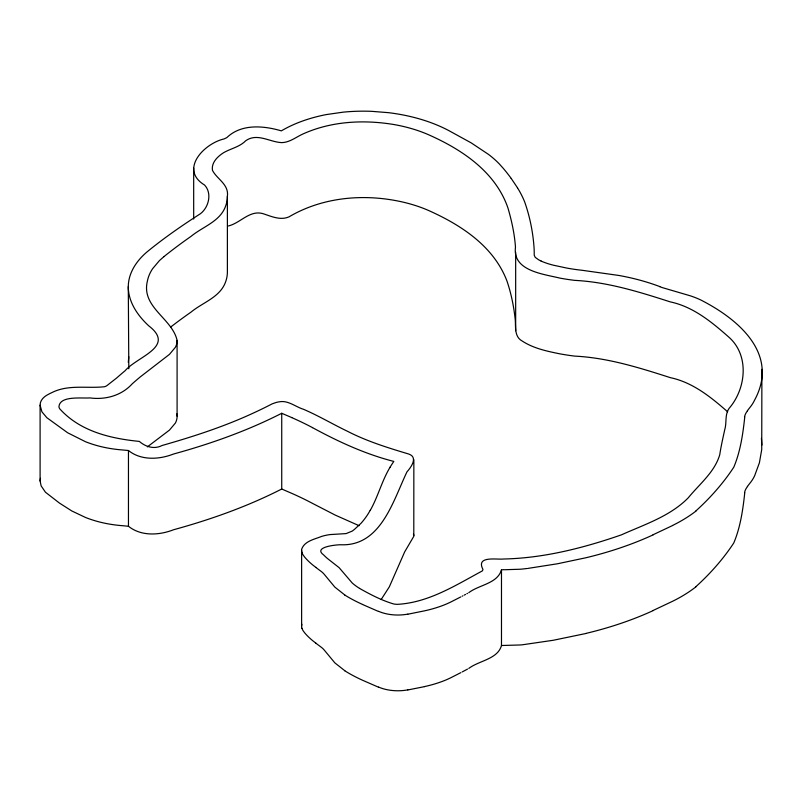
<?xml version="1.0" encoding="UTF-8"?>
<svg xmlns="http://www.w3.org/2000/svg" width="802" height="802" viewBox="0 0 802 802"><rect width="100%" height="100%" fill="white"/><g stroke="black" fill="none" stroke-linecap="round" stroke-linejoin="round"><path stroke-width="1.2" d="M170.736 327.005A652.427 376.679 0 0 1 191.026 312.118C202.826 302.304 220.4 297.271 225.743 281.482A84.19 48.611 0 0 0 227.387 272.038L227.387 196.3C229.061 184.33 217.001 179.237 212.48 170.395C211.126 162.646 217.743 156.36 223.728 152.621C230.956 148.48 239.688 146.926 245.703 140.771C257.201 132.581 269.783 142.165 281.763 142.616C289.412 142.475 295.687 137.413 302.284 134.285C330.765 121.202 363.356 119.458 393.962 124.541A109.984 63.498 0 0 1 428.599 134.756C462.042 149.573 495.566 171.869 507.977 208.079C511.696 220.811 514.533 233.893 515.475 247.146C512.378 270.886 543.225 274.013 559.986 278.124A151.347 87.378 0 0 0 574.713 280.369C607.736 282.023 639.154 291.898 670.342 301.903C693.078 306.705 711.484 321.823 728.467 336.81C749.72 355.085 746.191 388.709 729.058 408.429C724.647 414.694 726.893 422.734 724.737 429.722C722.913 438.032 721.018 446.323 719.745 454.734C714.612 472.288 699.374 484.127 688.226 497.852C670.071 516.328 644.517 524.478 621.46 534.834C583.655 547.946 543.936 558.132 503.736 559.004C496.618 559.826 475.716 555.465 482.934 569.42A7.99 4.611 0 0 1 482.263 570.944C455.626 585.3 428.458 602.723 397.221 604.347A17.634 10.175 0 0 1 393.872 604.016C381.832 600.508 370.454 594.543 359.547 588.407M727.655 411.817C710.903 397.09 692.717 382.364 670.342 377.652C639.154 367.647 607.736 357.772 574.713 356.108A151.347 87.378 0 0 1 559.986 353.862C547.054 351.246 533.671 348.449 522.433 341.181C514.413 337 515.766 327.787 515.295 320.289C513.922 307.006 511.285 293.763 506.994 281.111C493.811 246.284 461.18 225.051 428.599 210.495A109.984 63.498 0 0 0 393.962 200.279C358.394 193.994 320.369 198.345 288.981 216.871C280.86 220.42 272.339 216.831 264.58 214.184C250.284 208.771 241.101 222.866 228.4 225.974M659.695 286.655A51.218 29.574 0 0 0 662.572 287.687L690.392 295.838A78.315 45.213 0 0 1 700.286 299.737C738.251 318.935 779.664 353.842 754.632 400.038A78.416 45.273 0 0 1 750.983 406.103L747.374 410.724M761.9 369.311L761.73 449.521L759.404 462.774L754.632 475.776A78.416 45.273 0 0 1 750.983 481.842L747.374 486.463M744.777 416.89C742.943 433.872 740.436 451.466 733.77 467.235C723.183 483.365 710.091 498.092 695.785 511.024M744.777 492.628C742.943 509.611 740.436 527.205 733.77 542.974C723.183 559.104 710.091 573.831 695.785 586.773M128.811 368.78L128.29 286.605C128.36 272.68 136.891 260.399 147.227 251.748C163.899 238.094 181.653 225.783 199.778 214.144A15.298 8.832 0 0 0 200.741 213.462C208.901 207.016 212.189 193.011 204.53 185.011C178.966 169.422 204.33 143.468 223.848 138.997A36.15 20.872 0 0 0 225.472 138.285L225.943 138.054A13.514 7.799 0 0 0 226.936 137.513C241.602 123.468 264.018 125.774 281.362 130.866A112.701 65.072 0 0 1 326.494 114.546L343.146 112.16A119.538 69.012 0 0 1 371.607 111.328L388.409 112.661A127.989 73.894 0 0 1 448.719 130.546L471.205 142.886L488.448 154.365A138.616 80.03 0 0 1 499.115 163.718L503.014 168.059A311.226 179.688 0 0 1 511.205 178.455M128.29 362.344L128.791 356.71M359.085 525.691L335.316 515.135L312.499 503.385A293.031 169.182 0 0 0 291.758 493.35L281.733 489.019C247.638 506.403 211.427 519.305 174.585 529.47A26.516 15.308 0 0 0 173.072 529.932C158.796 535.415 140.972 536.327 128.46 526.262L122.385 525.691A85.614 49.423 0 0 1 107.267 523.706A81.874 47.268 0 0 1 97.984 521.591L95.829 520.989A88.581 51.138 0 0 1 85.493 517.46L71.829 510.974L59.458 503.085L45.423 492.197L41.143 485.892L40.1 480.969L40.1 405.221C39.98 400.118 44.25 396.348 48.491 394.283A51.418 29.684 0 0 1 51.849 392.619C68.381 384.188 87.177 388.709 104.671 386.714A15.198 8.772 0 0 0 106.716 385.782L116.691 377.963A524.628 302.885 0 0 1 125.052 370.785C137.503 356.258 175.939 346.745 148.781 325.863A145.423 83.959 0 0 1 138.676 314.765C132.611 306.675 128.19 296.87 128.29 286.605M40.1 480.969L40.461 478.303M163.969 256.61L159.478 260.56L152.651 268.64A86.636 50.025 0 0 0 147.408 280.991C140.901 307.306 172.209 318.284 177.092 340.389A39.358 22.727 0 0 1 175.387 347.306L169.483 354.344L140.34 376.85A505.551 291.878 0 0 0 132.24 383.807C121.523 395.657 105.353 400.038 89.794 397.902C81.804 398.614 59.498 395.316 58.937 406.945A23.9 13.794 0 0 0 59.719 408.799C80.07 431.376 110.325 438.504 139.317 441.411C145.673 446.844 154.124 449.641 162.184 445.461C193.422 436.569 224.44 426.514 253.933 412.789A402.774 232.54 0 0 0 272.169 403.857L276.249 402.434A22.667 13.093 0 0 1 279.246 401.832C288.048 400.028 295.567 406.895 303.577 409.321C318.705 415.827 332.86 424.278 347.687 431.386C367.065 441.341 387.917 447.797 408.679 454.012C418.353 457.25 411.145 467.135 406.975 471.857C393.09 500.789 380.91 546.493 340.76 544.758C336.228 544.728 312.74 546.974 323.607 554.904A99.097 57.213 0 0 0 325.913 557.139A60.932 35.178 0 0 0 328.058 558.984L339.106 567.646L352.299 583.074A71.428 41.243 0 0 0 359.567 588.397M413.852 459.716L413.792 536.337L404.669 551.896L389.331 586.833L381.161 599.535M468.759 668.437C479.035 660.567 497.721 659.254 501.481 645.51L501.481 569.841L503.476 569.741M501.481 645.51L520.017 644.978A61.193 35.328 0 0 0 522.673 644.748L553.34 640.257L585.731 633.54M501.481 569.841C497.44 583.726 479.045 584.748 468.759 592.698M301.893 624.217L301.793 624.628A20.762 11.98 0 0 0 301.933 628.287M370.253 510.373C378.113 496.518 381.872 480.739 390.163 467.095M147.347 446.894L169.483 430.083L175.387 423.045A39.358 22.727 0 0 0 177.092 416.128L177.092 340.389M466.854 593.721L467.516 593.37M467.516 669.109L462.183 671.936M465.521 594.432L464.188 595.144M462.183 596.197L462.854 595.846M460.839 596.899L450.985 601.911A103.237 59.599 0 0 1 445.712 604.327A92.501 53.403 0 0 1 424.418 610.863L407.857 614.212M460.839 672.637L450.985 677.66A103.237 59.599 0 0 1 445.712 680.066A92.501 53.403 0 0 1 424.418 686.602M291.788 417.591L281.733 413.281C247.638 430.664 211.427 443.556 174.585 453.731A26.516 15.308 0 0 0 173.072 454.193C158.796 459.676 140.972 460.589 128.46 450.523L122.385 449.952A85.614 49.423 0 0 1 107.267 447.967A81.874 47.268 0 0 1 97.984 445.852L95.829 445.25A88.581 51.138 0 0 1 85.493 441.722L67.689 432.799L46.847 417.702L41.915 411.817L40.1 405.221M672.607 525.521L653.079 534.744M653.079 610.492L672.607 601.269A149.583 86.365 0 0 0 695.925 586.833M424.448 686.652L407.857 689.951M527.947 568.397L557.45 563.776L585.731 557.801A278.835 160.981 0 0 0 653.199 534.834M527.064 568.508L522.673 569.009A61.193 35.328 0 0 1 520.017 569.24L504.278 569.741M378.434 611.435L362.514 604.477M378.434 687.174L362.514 680.226A147.959 85.423 0 0 1 344.72 670.753M541.16 261.051L539.525 260.269A28.401 16.401 0 0 1 538.613 259.778L535.245 257.352L534.212 255.196A317.051 183.046 0 0 0 534.092 248.299C533.059 232.58 529.942 216.901 524.708 202.044A220.319 127.197 0 0 0 517.47 187.778M312.499 427.636C338.324 441.671 365.251 454.122 393.822 461.421A197.031 113.754 0 0 0 390.163 467.095M344.8 594.974L334.865 587.134L323.797 573.791A36.852 21.273 0 0 0 321.552 571.706L315.818 567.425M344.8 670.713L334.865 662.883L323.797 649.53A36.852 21.273 0 0 0 321.552 647.455L315.818 643.164M511.215 178.455L517.49 187.778M413.451 533.811L413.852 535.465M301.953 552.538L302.394 553.641A31.579 18.225 0 0 0 303.296 555.245L304.73 557.179A96.721 55.839 0 0 0 315.888 567.395M301.953 628.287L302.394 629.38A31.579 18.225 0 0 0 303.296 630.984L304.73 632.918A96.721 55.839 0 0 0 315.888 643.134M761.429 438.353L761.9 445.05M176.861 413.842L177.092 416.128M515.666 252.359L515.666 330.725M301.622 550.372L301.622 626.111M281.733 413.281L281.733 489.019M193.683 168.139L193.683 219.046M128.46 450.523L128.46 526.262M407.807 689.87A32.26 18.626 0 0 1 378.564 687.073M653.199 610.583A278.835 160.981 0 0 1 585.681 633.47M744.547 492.618A32.892 18.997 0 0 1 747.564 486.513M362.564 604.447A147.959 85.423 0 0 1 344.72 595.014M407.807 614.121A32.26 18.626 0 0 1 378.564 611.335M695.925 511.095A149.583 86.365 0 0 1 672.527 525.47M744.547 416.87A32.892 18.997 0 0 1 747.564 410.774M659.785 286.575A163.518 94.405 0 0 0 618.994 275.477L582.172 270.294A125.413 72.401 0 0 1 566.683 268.048L553.35 265.191A60.411 34.877 0 0 1 541.109 261.091M291.758 417.611A293.031 169.182 0 0 1 312.529 427.626M370.163 510.353A141.383 81.624 0 0 1 361.08 523.225L354.634 529.22A50.015 28.882 0 0 1 352.168 531.114L346.063 533.601L330.103 534.573A36.551 21.103 0 0 0 321.632 536.408C314.615 539.265 304.75 540.989 301.793 548.889A20.762 11.98 0 0 0 301.933 552.548M163.959 256.6A652.427 376.679 0 0 1 191.026 236.379C202.826 226.565 220.4 221.532 225.743 205.743A84.19 48.611 0 0 0 227.387 196.3"/></g></svg>
